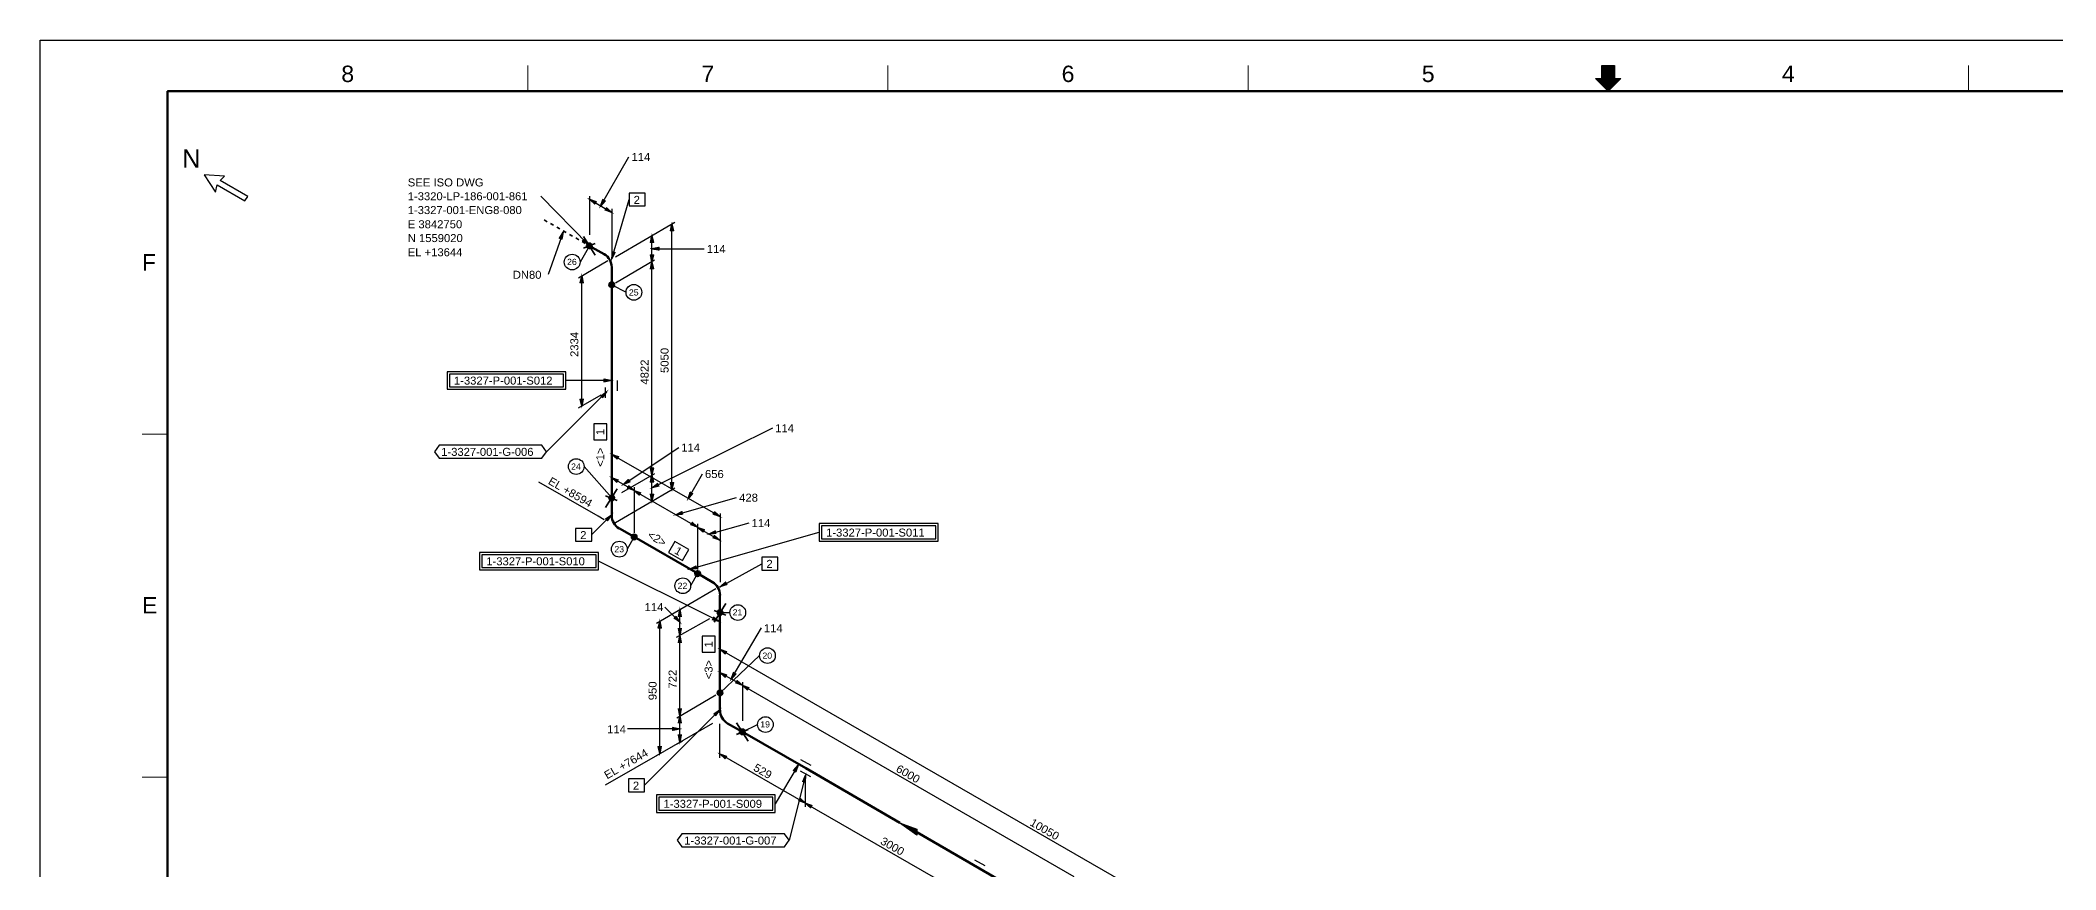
# Model space of a CAD drawing. Header units: inches. Extents: x 0 to 841, y 0 to 594.
# Drawn here: x 0 to 554, y 366 to 594 of the extents above; entities that cross this region are included whole.
import ezdxf
from ezdxf.enums import TextEntityAlignment as Align

# ---------------------------------------------------------------- set-up
doc = ezdxf.new("R2010")
doc.units = ezdxf.units.IN
doc.header["$MEASUREMENT"] = 0
for name, color, linetype in [('BG Border', 7, 'Continuous'), ('DIMLINES', 7, 'Continuous'), ('DIMTEXT', 7, 'Continuous'), ('FITTINGS', 7, 'Continuous'), ('FRAME', 7, 'Continuous'), ('ISOTEXT', 7, 'Continuous'), ('NOZZLES', 7, 'Continuous'), ('PIPE', 7, 'Continuous'), ('WELDS', 7, 'Continuous')]:
    doc.layers.add(name, color=color, linetype=linetype)
doc.styles.add('Arial', font='arial.ttf')

msp = doc.modelspace()

# ---------------------------------------------------------------- hatches: boundary and pattern name
at = {"layer": 'DIMLINES', "linetype": 'Continuous'}
for points in [[(152.76, 549.64), (150.92, 550.28), (152.36, 549)], [(154.6, 550.2), (153.96, 548.36), (155.24, 549.8)], [(155.24, 547.32), (157.08, 546.68), (155.64, 547.96)], [(174.04, 541.56), (173.64, 543.48), (173.24, 541.56)], [(168.52, 538.36), (168.12, 540.28), (167.72, 538.36)], [(167.72, 535), (168.12, 533.08), (168.52, 535)], [(168.52, 531.16), (168.12, 533.08), (167.72, 531.16)], [(170.04, 537.08), (168.12, 536.68), (170.04, 536.28)], [(149.24, 527.32), (148.84, 529.24), (148.44, 527.32)], [(148.44, 495.32), (148.84, 493.4), (149.24, 495.32)], [(158.92, 479.48), (157.08, 480.12), (158.52, 478.84)], [(158.84, 473.08), (157, 473.72), (158.44, 472.44)], [(161.56, 473.16), (160.2, 471.8), (162.04, 472.52)], [(161.4, 470.84), (163.24, 470.2), (161.8, 471.48)], [(167.72, 476.36), (168.12, 474.44), (168.52, 476.36)], [(168.52, 472.52), (168.12, 474.44), (167.72, 472.52)], [(169.64, 472.12), (168.12, 470.92), (170.04, 471.4)], [(173.24, 472.36), (173.64, 470.44), (174.04, 472.36)], [(165, 469.56), (163.16, 470.2), (164.6, 468.92)], [(167.72, 469.16), (168.12, 467.24), (168.52, 469.16)], [(178.68, 469.72), (178.04, 467.88), (179.32, 469.32)], [(176.36, 464.36), (174.6, 463.48), (176.52, 463.64)], [(178.84, 460.76), (180.68, 460.12), (179.24, 461.4)], [(182.52, 459.4), (180.68, 460.04), (182.12, 458.76)], [(185, 463.64), (186.84, 463), (185.4, 464.28)], [(185.48, 459.08), (183.72, 458.2), (185.64, 458.36)], [(184.92, 457.16), (186.76, 456.52), (185.32, 457.8)], [(170.68, 432.36), (170.28, 434.28), (169.88, 432.36)], [(174.2, 435.08), (175.8, 433.96), (174.68, 435.56)], [(176.2, 435.56), (175.8, 437.48), (175.4, 435.56)], [(175.4, 432.2), (175.8, 430.28), (176.2, 432.2)], [(176.2, 428.36), (175.8, 430.28), (175.4, 428.36)], [(188.6, 425.88), (186.76, 426.52), (188.2, 425.24)], [(188.6, 419.48), (186.76, 420.12), (188.2, 418.84)], [(190.52, 420.12), (189.88, 418.28), (191.16, 419.72)], [(191.16, 417.24), (193, 416.6), (191.56, 417.88)], [(194.76, 415.96), (192.92, 416.6), (194.36, 415.32)], [(175.4, 410.12), (175.8, 408.2), (176.2, 410.12)], [(173.88, 404.2), (175.8, 404.6), (173.88, 405)], [(176.2, 406.28), (175.8, 408.2), (175.4, 406.28)], [(169.88, 399.72), (170.28, 397.8), (170.68, 399.72)], [(175.4, 402.92), (175.8, 401), (176.2, 402.92)], [(188.6, 397.08), (186.76, 397.72), (188.2, 396.44)], [(208.52, 384.84), (210.36, 384.2), (208.92, 385.48)], [(212.12, 383.56), (210.28, 384.2), (211.72, 382.92)]]:
    msp.add_hatch(color=2, dxfattribs=at).paths.add_polyline_path(points)
at = {"layer": 'DIMLINES', "linetype": 'ByBlock'}
h = msp.add_hatch(dxfattribs=at)
h.set_pattern_fill('LINE', scale=25.4, style=0)
h.paths.add_polyline_path([(152.76, 549.64), (150.92, 550.28), (152.36, 549)])
h = msp.add_hatch(dxfattribs=at)
h.set_pattern_fill('LINE', scale=25.4, style=0)
h.paths.add_polyline_path([(154.6, 550.2), (153.96, 548.36), (155.24, 549.8)])
h = msp.add_hatch(dxfattribs=at)
h.set_pattern_fill('LINE', scale=25.4, style=0)
h.paths.add_polyline_path([(155.24, 547.32), (157.08, 546.68), (155.64, 547.96)])
h = msp.add_hatch(dxfattribs=at)
h.set_pattern_fill('LINE', scale=25.4, style=0)
h.paths.add_polyline_path([(174.04, 541.56), (173.64, 543.48), (173.24, 541.56)])
h = msp.add_hatch(dxfattribs=at)
h.set_pattern_fill('LINE', scale=25.4, style=0)
h.paths.add_polyline_path([(168.52, 538.36), (168.12, 540.28), (167.72, 538.36)])
h = msp.add_hatch(dxfattribs=at)
h.set_pattern_fill('LINE', scale=25.4, style=0)
h.paths.add_polyline_path([(167.72, 535), (168.12, 533.08), (168.52, 535)])
h = msp.add_hatch(dxfattribs=at)
h.set_pattern_fill('LINE', scale=25.4, style=0)
h.paths.add_polyline_path([(168.52, 531.16), (168.12, 533.08), (167.72, 531.16)])
h = msp.add_hatch(dxfattribs=at)
h.set_pattern_fill('LINE', scale=25.4, style=0)
h.paths.add_polyline_path([(170.04, 537.08), (168.12, 536.68), (170.04, 536.28)])
h = msp.add_hatch(dxfattribs=at)
h.set_pattern_fill('LINE', scale=25.4, style=0)
h.paths.add_polyline_path([(149.24, 527.32), (148.84, 529.24), (148.44, 527.32)])
h = msp.add_hatch(dxfattribs=at)
h.set_pattern_fill('LINE', scale=25.4, style=0)
h.paths.add_polyline_path([(148.44, 495.32), (148.84, 493.4), (149.24, 495.32)])
h = msp.add_hatch(dxfattribs=at)
h.set_pattern_fill('LINE', scale=25.4, style=0)
h.paths.add_polyline_path([(158.92, 479.48), (157.08, 480.12), (158.52, 478.84)])
h = msp.add_hatch(dxfattribs=at)
h.set_pattern_fill('LINE', scale=25.4, style=0)
h.paths.add_polyline_path([(158.84, 473.08), (157, 473.72), (158.44, 472.44)])
h = msp.add_hatch(dxfattribs=at)
h.set_pattern_fill('LINE', scale=25.4, style=0)
h.paths.add_polyline_path([(161.56, 473.16), (160.2, 471.8), (162.04, 472.52)])
h = msp.add_hatch(dxfattribs=at)
h.set_pattern_fill('LINE', scale=25.4, style=0)
h.paths.add_polyline_path([(161.4, 470.84), (163.24, 470.2), (161.8, 471.48)])
h = msp.add_hatch(dxfattribs=at)
h.set_pattern_fill('LINE', scale=25.4, style=0)
h.paths.add_polyline_path([(167.72, 476.36), (168.12, 474.44), (168.52, 476.36)])
h = msp.add_hatch(dxfattribs=at)
h.set_pattern_fill('LINE', scale=25.4, style=0)
h.paths.add_polyline_path([(168.52, 472.52), (168.12, 474.44), (167.72, 472.52)])
h = msp.add_hatch(dxfattribs=at)
h.set_pattern_fill('LINE', scale=25.4, style=0)
h.paths.add_polyline_path([(169.64, 472.12), (168.12, 470.92), (170.04, 471.4)])
h = msp.add_hatch(dxfattribs=at)
h.set_pattern_fill('LINE', scale=25.4, style=0)
h.paths.add_polyline_path([(173.24, 472.36), (173.64, 470.44), (174.04, 472.36)])
h = msp.add_hatch(dxfattribs=at)
h.set_pattern_fill('LINE', scale=25.4, style=0)
h.paths.add_polyline_path([(165, 469.56), (163.16, 470.2), (164.6, 468.92)])
h = msp.add_hatch(dxfattribs=at)
h.set_pattern_fill('LINE', scale=25.4, style=0)
h.paths.add_polyline_path([(167.72, 469.16), (168.12, 467.24), (168.52, 469.16)])
h = msp.add_hatch(dxfattribs=at)
h.set_pattern_fill('LINE', scale=25.4, style=0)
h.paths.add_polyline_path([(178.68, 469.72), (178.04, 467.88), (179.32, 469.32)])
h = msp.add_hatch(dxfattribs=at)
h.set_pattern_fill('LINE', scale=25.4, style=0)
h.paths.add_polyline_path([(176.36, 464.36), (174.6, 463.48), (176.52, 463.64)])
h = msp.add_hatch(dxfattribs=at)
h.set_pattern_fill('LINE', scale=25.4, style=0)
h.paths.add_polyline_path([(178.84, 460.76), (180.68, 460.12), (179.24, 461.4)])
h = msp.add_hatch(dxfattribs=at)
h.set_pattern_fill('LINE', scale=25.4, style=0)
h.paths.add_polyline_path([(182.52, 459.4), (180.68, 460.04), (182.12, 458.76)])
h = msp.add_hatch(dxfattribs=at)
h.set_pattern_fill('LINE', scale=25.4, style=0)
h.paths.add_polyline_path([(185, 463.64), (186.84, 463), (185.4, 464.28)])
h = msp.add_hatch(dxfattribs=at)
h.set_pattern_fill('LINE', scale=25.4, style=0)
h.paths.add_polyline_path([(185.48, 459.08), (183.72, 458.2), (185.64, 458.36)])
h = msp.add_hatch(dxfattribs=at)
h.set_pattern_fill('LINE', scale=25.4, style=0)
h.paths.add_polyline_path([(184.92, 457.16), (186.76, 456.52), (185.32, 457.8)])
h = msp.add_hatch(dxfattribs=at)
h.set_pattern_fill('LINE', scale=25.4, style=0)
h.paths.add_polyline_path([(170.68, 432.36), (170.28, 434.28), (169.88, 432.36)])
h = msp.add_hatch(dxfattribs=at)
h.set_pattern_fill('LINE', scale=25.4, style=0)
h.paths.add_polyline_path([(174.2, 435.08), (175.8, 433.96), (174.68, 435.56)])
h = msp.add_hatch(dxfattribs=at)
h.set_pattern_fill('LINE', scale=25.4, style=0)
h.paths.add_polyline_path([(176.2, 435.56), (175.8, 437.48), (175.4, 435.56)])
h = msp.add_hatch(dxfattribs=at)
h.set_pattern_fill('LINE', scale=25.4, style=0)
h.paths.add_polyline_path([(175.4, 432.2), (175.8, 430.28), (176.2, 432.2)])
h = msp.add_hatch(dxfattribs=at)
h.set_pattern_fill('LINE', scale=25.4, style=0)
h.paths.add_polyline_path([(176.2, 428.36), (175.8, 430.28), (175.4, 428.36)])
h = msp.add_hatch(dxfattribs=at)
h.set_pattern_fill('LINE', scale=25.4, style=0)
h.paths.add_polyline_path([(188.6, 425.88), (186.76, 426.52), (188.2, 425.24)])
h = msp.add_hatch(dxfattribs=at)
h.set_pattern_fill('LINE', scale=25.4, style=0)
h.paths.add_polyline_path([(188.6, 419.48), (186.76, 420.12), (188.2, 418.84)])
h = msp.add_hatch(dxfattribs=at)
h.set_pattern_fill('LINE', scale=25.4, style=0)
h.paths.add_polyline_path([(190.52, 420.12), (189.88, 418.28), (191.16, 419.72)])
h = msp.add_hatch(dxfattribs=at)
h.set_pattern_fill('LINE', scale=25.4, style=0)
h.paths.add_polyline_path([(191.16, 417.24), (193, 416.6), (191.56, 417.88)])
h = msp.add_hatch(dxfattribs=at)
h.set_pattern_fill('LINE', scale=25.4, style=0)
h.paths.add_polyline_path([(194.76, 415.96), (192.92, 416.6), (194.36, 415.32)])
h = msp.add_hatch(dxfattribs=at)
h.set_pattern_fill('LINE', scale=25.4, style=0)
h.paths.add_polyline_path([(175.4, 410.12), (175.8, 408.2), (176.2, 410.12)])
h = msp.add_hatch(dxfattribs=at)
h.set_pattern_fill('LINE', scale=25.4, style=0)
h.paths.add_polyline_path([(173.88, 404.2), (175.8, 404.6), (173.88, 405)])
h = msp.add_hatch(dxfattribs=at)
h.set_pattern_fill('LINE', scale=25.4, style=0)
h.paths.add_polyline_path([(176.2, 406.28), (175.8, 408.2), (175.4, 406.28)])
h = msp.add_hatch(dxfattribs=at)
h.set_pattern_fill('LINE', scale=25.4, style=0)
h.paths.add_polyline_path([(169.88, 399.72), (170.28, 397.8), (170.68, 399.72)])
h = msp.add_hatch(dxfattribs=at)
h.set_pattern_fill('LINE', scale=25.4, style=0)
h.paths.add_polyline_path([(175.4, 402.92), (175.8, 401), (176.2, 402.92)])
h = msp.add_hatch(dxfattribs=at)
h.set_pattern_fill('LINE', scale=25.4, style=0)
h.paths.add_polyline_path([(188.6, 397.08), (186.76, 397.72), (188.2, 396.44)])
h = msp.add_hatch(dxfattribs=at)
h.set_pattern_fill('LINE', scale=25.4, style=0)
h.paths.add_polyline_path([(208.52, 384.84), (210.36, 384.2), (208.92, 385.48)])
h = msp.add_hatch(dxfattribs=at)
h.set_pattern_fill('LINE', scale=25.4, style=0)
h.paths.add_polyline_path([(212.12, 383.56), (210.28, 384.2), (211.72, 382.92)])
at = {"layer": 'ISOTEXT', "linetype": 'Continuous'}
for points in [[(143.4, 539.32), (143.72, 541.24), (142.68, 539.56)], [(149.08, 538.84), (150.68, 537.72), (149.64, 539.32)], [(157.24, 535.8), (157.08, 533.88), (157.96, 535.64)], [(155, 500.04), (156.92, 500.44), (155, 500.84)], [(154.52, 495.72), (155.64, 497.32), (154.04, 496.2)], [(155.88, 461.88), (157, 463.48), (155.4, 462.36)], [(180.2, 449.4), (178.44, 448.52), (180.36, 448.68)], [(188.36, 445), (186.84, 443.72), (188.68, 444.28)], [(184.76, 434.6), (186.68, 434.12), (185.16, 435.32)], [(185.64, 408.28), (186.76, 409.88), (185.16, 408.76)], [(207.64, 392.76), (208.28, 394.6), (207, 393.16)], [(210.28, 389.96), (210.36, 391.88), (209.56, 390.12)]]:
    msp.add_hatch(color=2, dxfattribs=at).paths.add_polyline_path(points)
at = {"layer": 'ISOTEXT', "linetype": 'ByBlock'}
h = msp.add_hatch(dxfattribs=at)
h.set_pattern_fill('LINE', scale=25.4, style=0)
h.paths.add_polyline_path([(143.4, 539.32), (143.72, 541.24), (142.68, 539.56)])
h = msp.add_hatch(dxfattribs=at)
h.set_pattern_fill('LINE', scale=25.4, style=0)
h.paths.add_polyline_path([(149.08, 538.84), (150.68, 537.72), (149.64, 539.32)])
h = msp.add_hatch(dxfattribs=at)
h.set_pattern_fill('LINE', scale=25.4, style=0)
h.paths.add_polyline_path([(157.24, 535.8), (157.08, 533.88), (157.96, 535.64)])
h = msp.add_hatch(dxfattribs=at)
h.set_pattern_fill('LINE', scale=25.4, style=0)
h.paths.add_polyline_path([(155, 500.04), (156.92, 500.44), (155, 500.84)])
h = msp.add_hatch(dxfattribs=at)
h.set_pattern_fill('LINE', scale=25.4, style=0)
h.paths.add_polyline_path([(154.52, 495.72), (155.64, 497.32), (154.04, 496.2)])
h = msp.add_hatch(dxfattribs=at)
h.set_pattern_fill('LINE', scale=25.4, style=0)
h.paths.add_polyline_path([(155.88, 461.88), (157, 463.48), (155.4, 462.36)])
h = msp.add_hatch(dxfattribs=at)
h.set_pattern_fill('LINE', scale=25.4, style=0)
h.paths.add_polyline_path([(180.2, 449.4), (178.44, 448.52), (180.36, 448.68)])
h = msp.add_hatch(dxfattribs=at)
h.set_pattern_fill('LINE', scale=25.4, style=0)
h.paths.add_polyline_path([(188.36, 445), (186.84, 443.72), (188.68, 444.28)])
h = msp.add_hatch(dxfattribs=at)
h.set_pattern_fill('LINE', scale=25.4, style=0)
h.paths.add_polyline_path([(184.76, 434.6), (186.68, 434.12), (185.16, 435.32)])
h = msp.add_hatch(dxfattribs=at)
h.set_pattern_fill('LINE', scale=25.4, style=0)
h.paths.add_polyline_path([(185.64, 408.28), (186.76, 409.88), (185.16, 408.76)])
h = msp.add_hatch(dxfattribs=at)
h.set_pattern_fill('LINE', scale=25.4, style=0)
h.paths.add_polyline_path([(207.64, 392.76), (208.28, 394.6), (207, 393.16)])
h = msp.add_hatch(dxfattribs=at)
h.set_pattern_fill('LINE', scale=25.4, style=0)
h.paths.add_polyline_path([(210.28, 389.96), (210.36, 391.88), (209.56, 390.12)])
at = {"layer": 'NOZZLES', "linetype": 'Continuous'}
h = msp.add_hatch(color=7, dxfattribs=at)
edge = h.paths.add_edge_path()
edge.add_arc((150.92, 537.48), 0.76, 0, 360)
at = {"layer": 'NOZZLES', "linetype": 'ByBlock'}
h = msp.add_hatch(dxfattribs=at)
h.set_pattern_fill('LINE', scale=25.4, style=0)
edge = h.paths.add_edge_path()
edge.add_arc((150.92, 537.48), 0.76, 0, 360)
at = {"layer": 'NOZZLES', "linetype": 'Continuous'}
h = msp.add_hatch(color=7, dxfattribs=at)
edge = h.paths.add_edge_path()
edge.add_arc((157.08, 526.76), 0.76, 0, 360)
at = {"layer": 'NOZZLES', "linetype": 'ByBlock'}
h = msp.add_hatch(dxfattribs=at)
h.set_pattern_fill('LINE', scale=25.4, style=0)
edge = h.paths.add_edge_path()
edge.add_arc((157.08, 526.76), 0.76, 0, 360)
at = {"layer": 'NOZZLES', "linetype": 'Continuous'}
h = msp.add_hatch(color=7, dxfattribs=at)
edge = h.paths.add_edge_path()
edge.add_arc((157.08, 468.12), 0.76, 0, 360)
at = {"layer": 'NOZZLES', "linetype": 'ByBlock'}
h = msp.add_hatch(dxfattribs=at)
h.set_pattern_fill('LINE', scale=25.4, style=0)
edge = h.paths.add_edge_path()
edge.add_arc((157.08, 468.12), 0.76, 0, 360)
at = {"layer": 'NOZZLES', "linetype": 'Continuous'}
h = msp.add_hatch(color=7, dxfattribs=at)
edge = h.paths.add_edge_path()
edge.add_arc((163.24, 457.4), 0.76, 0, 360)
at = {"layer": 'NOZZLES', "linetype": 'ByBlock'}
h = msp.add_hatch(dxfattribs=at)
h.set_pattern_fill('LINE', scale=25.4, style=0)
edge = h.paths.add_edge_path()
edge.add_arc((163.24, 457.4), 0.76, 0, 360)
at = {"layer": 'NOZZLES', "linetype": 'Continuous'}
h = msp.add_hatch(color=7, dxfattribs=at)
edge = h.paths.add_edge_path()
edge.add_arc((180.68, 447.32), 0.76, 0, 360)
at = {"layer": 'NOZZLES', "linetype": 'ByBlock'}
h = msp.add_hatch(dxfattribs=at)
h.set_pattern_fill('LINE', scale=25.4, style=0)
edge = h.paths.add_edge_path()
edge.add_arc((180.68, 447.32), 0.76, 0, 360)
at = {"layer": 'NOZZLES', "linetype": 'Continuous'}
h = msp.add_hatch(color=7, dxfattribs=at)
edge = h.paths.add_edge_path()
edge.add_arc((186.84, 436.6), 0.76, 0, 360)
at = {"layer": 'NOZZLES', "linetype": 'ByBlock'}
h = msp.add_hatch(dxfattribs=at)
h.set_pattern_fill('LINE', scale=25.4, style=0)
edge = h.paths.add_edge_path()
edge.add_arc((186.84, 436.6), 0.76, 0, 360)
at = {"layer": 'NOZZLES', "linetype": 'Continuous'}
h = msp.add_hatch(color=7, dxfattribs=at)
edge = h.paths.add_edge_path()
edge.add_arc((186.84, 414.52), 0.76, 0, 360)
at = {"layer": 'NOZZLES', "linetype": 'ByBlock'}
h = msp.add_hatch(dxfattribs=at)
h.set_pattern_fill('LINE', scale=25.4, style=0)
edge = h.paths.add_edge_path()
edge.add_arc((186.84, 414.52), 0.76, 0, 360)
at = {"layer": 'NOZZLES', "linetype": 'Continuous'}
h = msp.add_hatch(color=7, dxfattribs=at)
edge = h.paths.add_edge_path()
edge.add_arc((193, 403.8), 0.76, 0, 360)
at = {"layer": 'NOZZLES', "linetype": 'ByBlock'}
h = msp.add_hatch(dxfattribs=at)
h.set_pattern_fill('LINE', scale=25.4, style=0)
edge = h.paths.add_edge_path()
edge.add_arc((193, 403.8), 0.76, 0, 360)

# ---------------------------------------------------------------- linework, layer by layer
at = {"layer": 'BG Border', "color": 7, "linetype": 'Continuous', "lineweight": 25}
for p, q in [((0, 594), (841, 594)), ((0, 0), (0, 594)), ((431, 580), (427.5, 583.5)), ((427.5, 583.5), (429.25, 583.5)), ((429.25, 587.02), (432.75, 587.02)), ((429.25, 583.5), (429.25, 587.02)), ((434.5, 583.5), (431, 580)), ((432.75, 587.02), (432.75, 583.5)), ((432.75, 583.5), (434.5, 583.5))]:
    msp.add_line(p, q, dxfattribs=at)
at = {"layer": 'BG Border', "color": 7, "linetype": 'Continuous', "lineweight": 13}
for p, q in [((134, 580), (134, 587.02)), ((233, 580), (233, 587.02)), ((332, 580), (332, 587.02)), ((427.6, 583.4), (427.6, 583.5)), ((427.8, 583.2), (427.8, 583.5)), ((428, 583), (428, 583.5)), ((428.2, 582.8), (428.2, 583.5)), ((428.4, 582.6), (428.4, 583.5)), ((428.6, 582.4), (428.6, 583.5)), ((428.8, 582.2), (428.8, 583.5)), ((429, 582), (429, 583.5)), ((429.2, 581.8), (429.2, 583.5)), ((429.4, 581.6), (429.4, 587.02)), ((429.6, 581.4), (429.6, 587.02)), ((429.8, 581.2), (429.8, 587.02)), ((430, 581), (430, 587.02)), ((430.2, 580.8), (430.2, 587.02)), ((430.4, 580.6), (430.4, 587.02)), ((430.6, 580.4), (430.6, 587.02)), ((430.8, 580.2), (430.8, 587.02)), ((431, 580), (431, 587.02)), ((431.2, 580.2), (431.2, 587.02)), ((431.4, 580.4), (431.4, 587.02)), ((431.6, 580.6), (431.6, 587.02)), ((431.8, 580.8), (431.8, 587.02)), ((432, 581), (432, 587.02)), ((432.2, 581.2), (432.2, 587.02)), ((432.4, 581.4), (432.4, 587.02)), ((432.6, 581.6), (432.6, 587.02)), ((432.8, 581.8), (432.8, 583.5)), ((433, 582), (433, 583.5)), ((433.2, 582.2), (433.2, 583.5)), ((433.4, 582.4), (433.4, 583.5)), ((433.6, 582.6), (433.6, 583.5)), ((433.8, 582.8), (433.8, 583.5)), ((434, 583), (434, 583.5)), ((434.2, 583.2), (434.2, 583.5)), ((434.4, 583.4), (434.4, 583.5)), ((530, 580), (530, 587.02)), ((27.98, 485.67), (35, 485.67)), ((27.98, 391.33), (35, 391.33))]:
    msp.add_line(p, q, dxfattribs=at)
at = {"layer": 'BG Border', "color": 3, "linetype": 'Continuous', "lineweight": 120}
for p, q in [((35, 580), (827, 580)), ((35, 14), (35, 580))]:
    msp.add_line(p, q, dxfattribs=at)
msp.add_lwpolyline([(827, 580), (35, 580), (35, 14), (827, 14)], close=True, dxfattribs=at)
at = {"layer": 'DIMLINES', "color": 2, "linetype": 'Continuous', "lineweight": 30}
for p, q in [((153.96, 548.36), (161.8, 561.96)), ((150.92, 551.16), (150.92, 540.52)), ((150.92, 550.28), (152.76, 549.64)), ((152.36, 549), (150.92, 550.28)), ((150.92, 550.28), (157.08, 546.68)), ((152.76, 549.64), (152.36, 549)), ((153.96, 548.36), (154.6, 550.2)), ((155.24, 549.8), (153.96, 548.36)), ((154.6, 550.2), (155.24, 549.8)), ((155.24, 547.32), (155.64, 547.96)), ((157.08, 546.68), (155.24, 547.32)), ((155.64, 547.96), (157.08, 546.68)), ((157.08, 547.64), (157.08, 535.08)), ((174.44, 543.88), (158.12, 534.36)), ((173.24, 541.56), (173.64, 543.48)), ((173.64, 543.48), (174.04, 541.56)), ((173.64, 470.44), (173.64, 543.48)), ((167.72, 538.36), (168.12, 540.28)), ((168.52, 538.36), (167.72, 538.36)), ((168.12, 540.28), (168.52, 538.36)), ((168.12, 533.08), (168.12, 540.28)), ((174.04, 541.56), (173.24, 541.56)), ((147.96, 528.68), (155.96, 533.4)), ((168.84, 533.48), (158.12, 527.16)), ((168.12, 533.08), (167.72, 535)), ((167.72, 535), (168.52, 535)), ((167.72, 531.16), (168.12, 533.08)), ((168.12, 536.68), (170.04, 537.08)), ((170.04, 536.28), (168.12, 536.68)), ((168.12, 536.68), (182.52, 536.68)), ((168.52, 535), (168.12, 533.08)), ((168.12, 533.08), (168.52, 531.16)), ((168.12, 474.44), (168.12, 533.08)), ((170.04, 537.08), (170.04, 536.28)), ((148.44, 527.32), (148.84, 529.24)), ((149.24, 527.32), (148.44, 527.32)), ((148.84, 529.24), (149.24, 527.32)), ((148.84, 493.4), (148.84, 529.24)), ((168.52, 531.16), (167.72, 531.16)), ((147.96, 492.92), (154.2, 496.52)), ((148.84, 493.4), (148.44, 495.32)), ((148.44, 495.32), (149.24, 495.32)), ((149.24, 495.32), (148.84, 493.4)), ((160.2, 471.8), (175.56, 482.04)), ((168.12, 470.92), (201.32, 487.4)), ((157.08, 481.08), (157.08, 479.16)), ((157.08, 480.12), (158.92, 479.48)), ((158.52, 478.84), (157.08, 480.12)), ((157.08, 480.12), (186.84, 463)), ((158.92, 479.48), (158.52, 478.84)), ((153.32, 463.08), (137, 472.44)), ((157, 473.72), (158.84, 473.08)), ((158.44, 472.44), (157, 473.72)), ((157, 473.72), (163.24, 470.2)), ((157.08, 474.68), (157.08, 472.76)), ((158.84, 473.08), (158.44, 472.44)), ((168.84, 474.76), (159.72, 469.56)), ((160.2, 471.8), (161.56, 473.16)), ((162.04, 472.52), (160.2, 471.8)), ((161.4, 470.84), (161.8, 471.48)), ((161.56, 473.16), (162.04, 472.52)), ((161.8, 471.48), (163.24, 470.2)), ((163.24, 471.08), (163.24, 458.52)), ((168.12, 474.44), (167.72, 476.36)), ((167.72, 476.36), (168.52, 476.36)), ((167.72, 472.52), (168.12, 474.44)), ((168.52, 472.52), (167.72, 472.52)), ((168.52, 476.36), (168.12, 474.44)), ((168.12, 474.44), (168.52, 472.52)), ((168.12, 467.24), (168.12, 474.44)), ((168.12, 470.92), (169.64, 472.12)), ((170.04, 471.4), (168.12, 470.92)), ((169.64, 472.12), (170.04, 471.4)), ((173.64, 470.44), (173.24, 472.36)), ((173.24, 472.36), (174.04, 472.36)), ((174.04, 472.36), (173.64, 470.44)), ((178.04, 467.88), (182.04, 474.76)), ((174.44, 470.84), (158.12, 461.32)), ((163.24, 470.2), (161.4, 470.84)), ((163.16, 470.2), (165, 469.56)), ((164.6, 468.92), (163.16, 470.2)), ((163.16, 470.2), (180.68, 460.12)), ((165, 469.56), (164.6, 468.92)), ((168.12, 467.24), (167.72, 469.16)), ((167.72, 469.16), (168.52, 469.16)), ((168.52, 469.16), (168.12, 467.24)), ((174.6, 463.48), (191.4, 468.28)), ((178.04, 467.88), (178.68, 469.72)), ((179.32, 469.32), (178.04, 467.88)), ((178.68, 469.72), (179.32, 469.32)), ((155, 462.12), (153.32, 463.08)), ((174.6, 463.48), (176.36, 464.36)), ((176.52, 463.64), (174.6, 463.48)), ((176.36, 464.36), (176.52, 463.64)), ((178.84, 460.76), (179.24, 461.4)), ((180.68, 460.12), (178.84, 460.76)), ((179.24, 461.4), (180.68, 460.12)), ((180.68, 461), (180.68, 448.44)), ((180.68, 460.04), (182.52, 459.4)), ((182.12, 458.76), (180.68, 460.04)), ((180.68, 460.04), (186.76, 456.52)), ((183.72, 458.2), (194.84, 461.24)), ((185, 463.64), (185.4, 464.28)), ((186.84, 463), (185, 463.64)), ((185.4, 464.28), (186.84, 463)), ((186.84, 463.88), (186.84, 444.92)), ((182.52, 459.4), (182.12, 458.76)), ((183.72, 458.2), (185.48, 459.08)), ((185.64, 458.36), (183.72, 458.2)), ((184.92, 457.16), (185.32, 457.8)), ((186.76, 456.52), (184.92, 457.16)), ((185.32, 457.8), (186.76, 456.52)), ((185.48, 459.08), (185.64, 458.36)), ((169.4, 433.72), (185.72, 443.24)), ((175.8, 433.96), (171.64, 438.12)), ((169.88, 432.36), (170.28, 434.28)), ((170.68, 432.36), (169.88, 432.36)), ((170.28, 434.28), (170.68, 432.36)), ((170.28, 397.8), (170.28, 434.28)), ((174.2, 435.08), (174.68, 435.56)), ((175.8, 433.96), (174.2, 435.08)), ((174.68, 435.56), (175.8, 433.96)), ((174.92, 429.8), (184.04, 435)), ((175.4, 435.56), (175.8, 437.48)), ((176.2, 435.56), (175.4, 435.56)), ((175.8, 430.28), (175.4, 432.2)), ((175.4, 432.2), (176.2, 432.2)), ((175.8, 437.48), (176.2, 435.56)), ((175.8, 430.28), (175.8, 437.48)), ((176.2, 432.2), (175.8, 430.28)), ((189.88, 418.28), (198.2, 432.36)), ((175.4, 428.36), (175.8, 430.28)), ((176.2, 428.36), (175.4, 428.36)), ((175.8, 430.28), (176.2, 428.36)), ((175.8, 408.2), (175.8, 430.28)), ((186.84, 427.48), (186.84, 425.56)), ((186.76, 426.52), (188.6, 425.88)), ((188.2, 425.24), (186.76, 426.52)), ((186.76, 426.52), (365.72, 323.4)), ((186.84, 421.08), (186.84, 419.16)), ((188.6, 425.88), (188.2, 425.24)), ((186.76, 420.12), (188.6, 419.48)), ((188.2, 418.84), (186.76, 420.12)), ((186.76, 420.12), (193, 416.6)), ((188.6, 419.48), (188.2, 418.84)), ((189.88, 418.28), (190.52, 420.12)), ((191.16, 419.72), (189.88, 418.28)), ((190.52, 420.12), (191.16, 419.72)), ((191.16, 417.24), (191.56, 417.88)), ((193, 416.6), (191.16, 417.24)), ((191.56, 417.88), (193, 416.6)), ((192.92, 416.6), (194.76, 415.96)), ((194.36, 415.32), (192.92, 416.6)), ((192.92, 416.6), (284.12, 364.04)), ((193, 417.48), (193, 406.84)), ((194.76, 415.96), (194.36, 415.32)), ((175, 407.64), (185.72, 413.96)), ((175.8, 408.2), (175.4, 410.12)), ((175.4, 410.12), (176.2, 410.12)), ((176.2, 410.12), (175.8, 408.2)), ((175.8, 404.6), (161.4, 404.6)), ((184.76, 406.12), (171.56, 398.52)), ((173.88, 404.2), (173.88, 405)), ((173.88, 405), (175.8, 404.6)), ((175.8, 404.6), (173.88, 404.2)), ((175.4, 406.28), (175.8, 408.2)), ((176.2, 406.28), (175.4, 406.28)), ((175.8, 408.2), (176.2, 406.28)), ((175.8, 401), (175.8, 408.2)), ((186.76, 396.68), (186.76, 406.04)), ((170.28, 397.8), (169.88, 399.72)), ((169.88, 399.72), (170.68, 399.72)), ((170.68, 399.72), (170.28, 397.8)), ((174.92, 400.36), (176.52, 401.24)), ((175.8, 401), (175.4, 402.92)), ((175.4, 402.92), (176.2, 402.92)), ((176.2, 402.92), (175.8, 401)), ((171.56, 398.52), (155.24, 389.16)), ((169.4, 397.32), (171, 398.2)), ((186.76, 397.72), (188.6, 397.08)), ((188.2, 396.44), (186.76, 397.72)), ((186.76, 397.72), (210.36, 384.2)), ((188.6, 397.08), (188.2, 396.44)), ((210.36, 383.16), (210.36, 390.44)), ((208.52, 384.84), (208.92, 385.48)), ((210.36, 384.2), (208.52, 384.84)), ((208.92, 385.48), (210.36, 384.2)), ((210.28, 384.2), (212.12, 383.56)), ((211.72, 382.92), (210.28, 384.2)), ((210.28, 384.2), (258.2, 356.6)), ((212.12, 383.56), (211.72, 382.92))]:
    msp.add_line(p, q, dxfattribs=at)
at = {"layer": 'DIMLINES', "color": 2, "linetype": 'Continuous', "lineweight": 30, "const_width": 0.3}
for points in [[(152.76, 549.64), (150.92, 550.28), (152.36, 549)], [(154.6, 550.2), (153.96, 548.36), (155.24, 549.8)], [(155.24, 547.32), (157.08, 546.68), (155.64, 547.96)], [(174.04, 541.56), (173.64, 543.48), (173.24, 541.56)], [(168.52, 538.36), (168.12, 540.28), (167.72, 538.36)], [(170.04, 537.08), (168.12, 536.68), (170.04, 536.28)], [(167.72, 535), (168.12, 533.08), (168.52, 535)], [(168.52, 531.16), (168.12, 533.08), (167.72, 531.16)], [(149.24, 527.32), (148.84, 529.24), (148.44, 527.32)], [(148.44, 495.32), (148.84, 493.4), (149.24, 495.32)], [(158.92, 479.48), (157.08, 480.12), (158.52, 478.84)], [(167.72, 476.36), (168.12, 474.44), (168.52, 476.36)], [(158.84, 473.08), (157, 473.72), (158.44, 472.44)], [(161.56, 473.16), (160.2, 471.8), (162.04, 472.52)], [(161.4, 470.84), (163.24, 470.2), (161.8, 471.48)], [(169.64, 472.12), (168.12, 470.92), (170.04, 471.4)], [(168.52, 472.52), (168.12, 474.44), (167.72, 472.52)], [(173.24, 472.36), (173.64, 470.44), (174.04, 472.36)], [(165, 469.56), (163.16, 470.2), (164.6, 468.92)], [(167.72, 469.16), (168.12, 467.24), (168.52, 469.16)], [(178.68, 469.72), (178.04, 467.88), (179.32, 469.32)], [(176.36, 464.36), (174.6, 463.48), (176.52, 463.64)], [(178.84, 460.76), (180.68, 460.12), (179.24, 461.4)], [(182.52, 459.4), (180.68, 460.04), (182.12, 458.76)], [(185, 463.64), (186.84, 463), (185.4, 464.28)], [(185.48, 459.08), (183.72, 458.2), (185.64, 458.36)], [(184.92, 457.16), (186.76, 456.52), (185.32, 457.8)], [(176.2, 435.56), (175.8, 437.48), (175.4, 435.56)], [(170.68, 432.36), (170.28, 434.28), (169.88, 432.36)], [(174.2, 435.08), (175.8, 433.96), (174.68, 435.56)], [(175.4, 432.2), (175.8, 430.28), (176.2, 432.2)], [(176.2, 428.36), (175.8, 430.28), (175.4, 428.36)], [(188.6, 425.88), (186.76, 426.52), (188.2, 425.24)], [(188.6, 419.48), (186.76, 420.12), (188.2, 418.84)], [(190.52, 420.12), (189.88, 418.28), (191.16, 419.72)], [(191.16, 417.24), (193, 416.6), (191.56, 417.88)], [(194.76, 415.96), (192.92, 416.6), (194.36, 415.32)], [(175.4, 410.12), (175.8, 408.2), (176.2, 410.12)], [(173.88, 404.2), (175.8, 404.6), (173.88, 405)], [(176.2, 406.28), (175.8, 408.2), (175.4, 406.28)], [(169.88, 399.72), (170.28, 397.8), (170.68, 399.72)], [(175.4, 402.92), (175.8, 401), (176.2, 402.92)], [(188.6, 397.08), (186.76, 397.72), (188.2, 396.44)], [(208.52, 384.84), (210.36, 384.2), (208.92, 385.48)], [(212.12, 383.56), (210.28, 384.2), (211.72, 382.92)]]:
    msp.add_lwpolyline(points, close=True, dxfattribs=at)
at = {"layer": 'FITTINGS', "color": 7, "linetype": 'Continuous', "lineweight": 30}
for p, q in [((236.2, 378.8), (240.9, 377)), ((240.9, 375.4), (236.2, 378.8)), ((236.2, 378.8), (240.9, 377)), ((240.9, 375.4), (236.6, 378.6)), ((236.6, 378.6), (240.9, 376.8)), ((240.9, 375.5), (237, 378.3)), ((237, 378.3), (240.9, 376.7)), ((240.9, 375.6), (237.5, 378.1)), ((237.5, 378.1), (240.9, 376.6)), ((240.9, 375.8), (238, 377.8)), ((238, 377.8), (240.9, 376.5)), ((240.9, 375.8), (238.4, 377.5)), ((238.4, 377.5), (240.9, 376.4)), ((240.9, 376), (238.8, 377.3)), ((238.8, 377.3), (240.9, 376.2)), ((240.9, 376.1), (239.3, 377)), ((239.3, 377), (240.9, 376.2)), ((240.9, 377), (240.9, 375.4)), ((240.9, 377), (240.9, 375.4)), ((240.9, 376.8), (240.9, 375.5)), ((240.9, 376.7), (240.9, 375.6)), ((240.9, 376.6), (240.9, 375.8)), ((240.9, 376.5), (240.9, 375.8)), ((240.9, 376.4), (240.9, 376)), ((240.9, 376.2), (240.9, 376.1))]:
    msp.add_line(p, q, dxfattribs=at)
at = {"layer": 'FRAME', "color": 2, "linetype": 'Continuous', "lineweight": 30}
for p, q in [((45, 557), (48.2, 552.2)), ((50.6, 556.6), (45, 557)), ((48.2, 552.2), (48.6, 554.2)), ((48.6, 554.2), (56.2, 549.8)), ((49.4, 555.4), (50.6, 556.6)), ((57, 551), (49.4, 555.4)), ((56.2, 549.8), (57, 551))]:
    msp.add_line(p, q, dxfattribs=at)
at = {"layer": 'ISOTEXT', "color": 2, "linetype": 'Continuous', "lineweight": 30}
for p, q in [((150.68, 537.72), (137.56, 551.16)), ((157.08, 533.88), (161.88, 550.2)), ((166.28, 551.96), (161.88, 551.96)), ((161.88, 551.96), (161.88, 548.44)), ((166.28, 548.44), (166.28, 551.96)), ((161.88, 548.44), (166.28, 548.44)), ((143.72, 541.24), (139.56, 529.56)), ((142.68, 539.56), (143.72, 541.24)), ((143.4, 539.32), (142.68, 539.56)), ((143.72, 541.24), (143.4, 539.32)), ((150.92, 537.48), (148.36, 533)), ((149.08, 538.84), (149.64, 539.32)), ((150.68, 537.72), (149.08, 538.84)), ((149.64, 539.32), (150.68, 537.72)), ((157.08, 533.88), (157.24, 535.8)), ((157.96, 535.64), (157.08, 533.88)), ((157.24, 535.8), (157.96, 535.64)), ((157.08, 526.76), (161, 524.68)), ((144.44, 502.84), (111.8, 502.84)), ((111.8, 502.84), (111.8, 498.04)), ((143.8, 502.2), (112.44, 502.2)), ((112.44, 502.2), (112.44, 498.68)), ((112.44, 498.68), (143.8, 498.68)), ((143.8, 498.68), (143.8, 502.2)), ((144.44, 498.04), (144.44, 502.84)), ((156.92, 500.44), (144.44, 500.44)), ((155, 500.04), (155, 500.84)), ((155, 500.84), (156.92, 500.44)), ((156.92, 500.44), (155, 500.04)), ((111.8, 498.04), (144.44, 498.04)), ((155.64, 497.32), (139.16, 480.84)), ((154.04, 496.2), (155.64, 497.32)), ((154.52, 495.72), (154.04, 496.2)), ((155.64, 497.32), (154.52, 495.72)), ((155.72, 488.52), (152.2, 488.52)), ((152.2, 488.52), (152.2, 484.12)), ((155.72, 484.12), (155.72, 488.52)), ((109.64, 482.6), (108.36, 480.84)), ((137.88, 482.6), (109.64, 482.6)), ((139.16, 480.84), (137.88, 482.6)), ((152.2, 484.12), (155.72, 484.12)), ((108.36, 480.84), (109.64, 479.08)), ((109.64, 479.08), (137.88, 479.08)), ((137.88, 479.08), (139.16, 480.84)), ((157.08, 468.12), (149.48, 476.76)), ((157, 463.48), (151.48, 457.96)), ((155.4, 462.36), (157, 463.48)), ((155.88, 461.88), (155.4, 462.36)), ((157, 463.48), (155.88, 461.88)), ((246.76, 461.08), (214.12, 461.08)), ((214.12, 461.08), (214.12, 456.28)), ((246.12, 460.44), (214.76, 460.44)), ((214.76, 460.44), (214.76, 456.92)), ((246.12, 456.92), (246.12, 460.44)), ((246.76, 456.28), (246.76, 461.08)), ((151.56, 459.72), (147.16, 459.72)), ((147.16, 459.72), (147.16, 456.2)), ((147.16, 456.2), (151.56, 456.2)), ((151.56, 456.2), (151.56, 459.72)), ((163.24, 457.4), (161.32, 454.04)), ((174.44, 456.12), (172.68, 453.08)), ((178.28, 453.96), (174.44, 456.12)), ((178.44, 448.52), (214.12, 458.68)), ((214.12, 456.28), (246.76, 456.28)), ((214.76, 456.92), (246.12, 456.92)), ((153.4, 453.16), (120.76, 453.16)), ((120.76, 453.16), (120.76, 448.36)), ((152.76, 452.52), (121.4, 452.52)), ((121.4, 452.52), (121.4, 449)), ((121.4, 449), (152.76, 449)), ((152.76, 449), (152.76, 452.52)), ((153.4, 448.36), (153.4, 453.16)), ((186.68, 434.12), (153.4, 450.76)), ((172.68, 453.08), (176.52, 450.92)), ((176.52, 450.92), (178.28, 453.96)), ((178.44, 448.52), (180.2, 449.4)), ((180.2, 449.4), (180.36, 448.68)), ((186.84, 443.72), (198.36, 450.04)), ((202.76, 451.8), (198.36, 451.8)), ((198.36, 451.8), (198.36, 448.28)), ((202.76, 448.28), (202.76, 451.8)), ((120.76, 448.36), (153.4, 448.36)), ((180.36, 448.68), (178.44, 448.52)), ((180.68, 447.32), (178.76, 443.96)), ((186.84, 443.72), (188.36, 445)), ((188.68, 444.28), (186.84, 443.72)), ((188.36, 445), (188.68, 444.28)), ((198.36, 448.28), (202.76, 448.28)), ((184.76, 434.6), (185.16, 435.32)), ((186.68, 434.12), (184.76, 434.6)), ((185.16, 435.32), (186.68, 434.12)), ((186.84, 436.6), (189.56, 436.6)), ((185.48, 430.12), (181.96, 430.12)), ((181.96, 430.12), (181.96, 425.72)), ((185.48, 425.72), (185.48, 430.12)), ((181.96, 425.72), (185.48, 425.72)), ((186.84, 414.52), (197.72, 424.76)), ((186.76, 409.88), (165.96, 389.08)), ((185.16, 408.76), (186.76, 409.88)), ((185.64, 408.28), (185.16, 408.76)), ((186.76, 409.88), (185.64, 408.28)), ((193, 403.8), (197.16, 405.8)), ((208.28, 394.6), (202.04, 384.04)), ((207, 393.16), (208.28, 394.6)), ((208.28, 394.6), (207.64, 392.76)), ((166.04, 390.84), (161.64, 390.84)), ((161.64, 390.84), (161.64, 387.32)), ((166.04, 387.32), (166.04, 390.84)), ((210.36, 391.88), (205.88, 373.96)), ((207.64, 392.76), (207, 393.16)), ((209.56, 390.12), (210.36, 391.88)), ((210.28, 389.96), (209.56, 390.12)), ((210.36, 391.88), (210.28, 389.96)), ((161.64, 387.32), (166.04, 387.32)), ((202.04, 386.44), (169.4, 386.44)), ((169.4, 386.44), (169.4, 381.64)), ((201.4, 385.8), (170.04, 385.8)), ((170.04, 385.8), (170.04, 382.28)), ((170.04, 382.28), (201.4, 382.28)), ((201.4, 382.28), (201.4, 385.8)), ((202.04, 381.64), (202.04, 386.44)), ((169.4, 381.64), (202.04, 381.64)), ((176.36, 375.72), (175.08, 373.96)), ((175.08, 373.96), (176.36, 372.2)), ((204.6, 375.72), (176.36, 375.72)), ((176.36, 372.2), (204.6, 372.2)), ((205.88, 373.96), (204.6, 375.72)), ((204.6, 372.2), (205.88, 373.96))]:
    msp.add_line(p, q, dxfattribs=at)
at = {"layer": 'ISOTEXT', "color": 2, "linetype": 'Continuous', "lineweight": 30, "const_width": 0.3}
for points in [[(143.4, 539.32), (143.72, 541.24), (142.68, 539.56)], [(149.08, 538.84), (150.68, 537.72), (149.64, 539.32)], [(157.24, 535.8), (157.08, 533.88), (157.96, 535.64)], [(155, 500.04), (156.92, 500.44), (155, 500.84)], [(154.52, 495.72), (155.64, 497.32), (154.04, 496.2)], [(155.88, 461.88), (157, 463.48), (155.4, 462.36)], [(180.2, 449.4), (178.44, 448.52), (180.36, 448.68)], [(188.36, 445), (186.84, 443.72), (188.68, 444.28)], [(184.76, 434.6), (186.68, 434.12), (185.16, 435.32)], [(185.64, 408.28), (186.76, 409.88), (185.16, 408.76)], [(207.64, 392.76), (208.28, 394.6), (207, 393.16)], [(210.28, 389.96), (210.36, 391.88), (209.56, 390.12)]]:
    msp.add_lwpolyline(points, close=True, dxfattribs=at)
at = {"layer": 'ISOTEXT', "color": 2, "linetype": 'Continuous', "lineweight": 30}
for centre in [(146.2, 533), (163.16, 524.68), (147.32, 476.76), (159.16, 454.04), (176.6, 443.96), (191.72, 436.6), (199.88, 424.76), (199.32, 405.8)]:
    msp.add_circle(centre, 2.16, dxfattribs=at)
at = {"layer": 'NOZZLES', "color": 7, "linetype": 'Continuous', "lineweight": 25}
for p, q in [((158.6, 500.4), (158.6, 497.6)), ((155.4, 495.7), (155.4, 498.5)), ((209, 396.2), (211.8, 394.6)), ((211.8, 391.4), (209, 393)), ((256.8, 368.6), (259.6, 367))]:
    msp.add_line(p, q, dxfattribs=at)
at = {"layer": 'NOZZLES', "color": 7, "linetype": 'Continuous', "lineweight": 35}
for centre in [(150.92, 537.48), (157.08, 526.76), (157.08, 468.12), (163.24, 457.4), (180.68, 447.32), (186.84, 436.6), (186.84, 414.52), (193, 403.8)]:
    msp.add_circle(centre, 0.76, dxfattribs=at)
at = {"layer": 'PIPE', "color": 7, "linetype": 'Continuous', "lineweight": 35}
for p, q in [((138.5, 544.6), (139.37, 544.1)), ((140.24, 543.61), (141.1, 543.11)), ((141.97, 542.61), (142.84, 542.12)), ((143.71, 541.62), (144.57, 541.12)), ((145.44, 540.62), (146.31, 540.13)), ((147.18, 539.63), (148.05, 539.13)), ((148.91, 538.64), (149.78, 538.14)), ((150.65, 537.64), (150.9, 537.5))]:
    msp.add_line(p, q, dxfattribs=at)
at = {"layer": 'PIPE', "color": 7, "linetype": 'Continuous', "lineweight": 50}
for p, q in [((150.9, 537.5), (155, 535.2)), ((157.1, 531.6), (157.1, 526.8)), ((157.1, 526.8), (157.1, 498.1)), ((157.1, 498.1), (157.1, 468.1)), ((157.1, 468.1), (157.1, 463.3)), ((159.2, 459.7), (163.2, 457.4)), ((163.2, 457.4), (180.7, 447.3)), ((180.7, 447.3), (184.8, 445)), ((186.8, 441.4), (186.8, 436.6)), ((186.8, 436.6), (186.8, 414.5)), ((186.8, 414.5), (186.8, 409.7)), ((188.9, 406.1), (193, 403.8)), ((193, 403.8), (210.4, 393.8)), ((210.4, 393.8), (236.3, 378.8)), ((240.9, 376.2), (258.2, 366.2)), ((258.2, 366.2), (284.1, 351.2))]:
    msp.add_line(p, q, dxfattribs=at)
for centre, start, end in [((152.92, 531.56), 0, 60.018), ((161.24, 463.32), 180, 240.018), ((182.68, 441.4), 0, 60.018), ((191, 409.72), 180, 240.019)]:
    msp.add_arc(centre, 4.16, start, end, dxfattribs=at)
at = {"layer": 'WELDS', "color": 7, "linetype": 'Continuous', "lineweight": 35}
for p, q in [((149.3, 540), (152.5, 534.9)), ((149.3, 536.8), (152.5, 538.1)), ((158.6, 470.6), (155.4, 465.5)), ((155.4, 468.7), (158.6, 467.4)), ((188.4, 439.1), (185.2, 434)), ((185.2, 437.2), (188.4, 435.9)), ((191.4, 406.3), (194.6, 401.2)), ((191.4, 403.1), (194.6, 404.4))]:
    msp.add_line(p, q, dxfattribs=at)
for centre in [(150.92, 537.48), (157.08, 526.76), (157.08, 468.12), (163.24, 457.4), (180.68, 447.32), (186.84, 436.6), (186.84, 414.52), (193, 403.8)]:
    msp.add_circle(centre, 0.76, dxfattribs=at)

# ---------------------------------------------------------------- texts
at = {"layer": 'BG Border', "color": 3, "style": 'Arial', "width": 1.008516}
for s, p in [('8', (84.5, 587.02)), ('7', (183.5, 587.02)), ('6', (282.5, 587.02)), ('5', (381.5, 587.02)), ('4', (480.5, 587.02))]:
    msp.add_text(s, height=4.5, dxfattribs=at).set_placement(p, align=Align.TOP_CENTER)
at = {"layer": 'BG Border', "color": 3, "style": 'Arial'}
for s, width, p in [('F', 0.993934, (27.98, 532.93)), ('E', 1.004063, (27.98, 438.6))]:
    msp.add_text(s, height=4.5, dxfattribs=dict(at, width=width)).set_placement(p, align=Align.MIDDLE_LEFT)
at = {"layer": 'DIMTEXT', "color": 2, "style": 'Arial', "width": 1.008516}
for s, p in [('114', (162.5, 560.8)), ('114', (183.2, 535.5)), ('114', (202, 486.2)), ('114', (176.2, 480.9)), ('656', (182.7, 473.6)), ('428', (192.1, 467.1)), ('114', (195.5, 460.1)), ('114', (166.1, 437)), ('114', (198.9, 431.2)), ('114', (155.8, 403.4))]:
    msp.add_text(s, height=2.2, dxfattribs=at).set_placement(p)
for s, rotation, p in [('2334', 90, (147.9, 506.9)), ('4822', 90, (167.2, 499.3)), ('5050', 90, (172.7, 502.5)), ('950', 90, (169.4, 412.5)), ('722', 90, (174.9, 415.7)), ('529', 330, (195.8, 393.3)), ('6000', 330, (235, 393)), ('10050', 330, (271.8, 378.2)), ('3000', 330, (230.7, 373.1))]:
    msp.add_text(s, height=2.2, rotation=rotation, dxfattribs=at).set_placement(p)
at = {"layer": 'FRAME', "color": 2, "style": 'Arial', "width": 0.992063}
msp.add_text('N', height=5, dxfattribs=at).set_placement((39, 559))
at = {"layer": 'ISOTEXT', "color": 2, "style": 'Arial'}
for s, height, width, p in [('SEE ISO DWG', 2.2, 1.00983, (101, 553.8)), ('1-3320-LP-186-001-861', 2.2, 1.004063, (101, 550)), ('2', 2.2, 1.008516, (163.1, 549)), ('1-3327-001-ENG8-080', 2.2, 1.002968, (101, 546.2)), ('E 3842750', 2.2, 1.007902, (101, 542.3)), ('N 1559020', 2.2, 1.006087, (101, 538.5)), ('EL +13644', 2.2, 1.005315, (101, 534.6)), ('26', 1.7, 1.008516, (144.8, 532.2)), ('DN80', 2.2, 0.99922, (129.9, 528.4)), ('25', 1.7, 1.008516, (161.8, 523.8)), ('1-3327-P-001-S012', 2.2, 1.003781, (113.7, 499.3)), ('1-3327-001-G-006', 2.2, 1.003461, (110.2, 479.7)), ('24', 1.7, 1.008516, (145.9, 475.9)), ('2', 2.2, 1.008516, (148.4, 456.8)), ('23', 1.7, 1.008516, (157.8, 453.2)), ('1-3327-P-001-S011', 2.2, 1.003781, (216, 457.5)), ('1-3327-P-001-S010', 2.2, 1.003781, (122.6, 449.6)), ('2', 2.2, 1.008516, (199.6, 448.9)), ('22', 1.7, 1.008516, (175.2, 443.1)), ('21', 1.7, 1.008516, (190.3, 435.8)), ('20', 1.7, 1.008516, (198.5, 423.9)), ('19', 1.7, 1.008516, (197.9, 405)), ('2', 2.2, 1.008516, (162.9, 387.9)), ('1-3327-P-001-S009', 2.2, 1.003781, (171.3, 382.9)), ('1-3327-001-G-007', 2.2, 1.003461, (177, 372.8))]:
    msp.add_text(s, height=height, dxfattribs=dict(at, width=width)).set_placement(p)
for s, rotation, width, p in [('1', 90, 1.008516, (155, 485.4)), ('<1>', 90, 0.993892, (155, 476.7)), ('EL +8594', 330, 1.004902, (139.4, 472.1)), ('<2>', 330, 0.993892, (166.7, 457.3)), ('1', 330, 1.008516, (174.1, 453)), ('1', 90, 1.008516, (184.8, 427)), ('<3>', 90, 0.993892, (184.8, 418.3)), ('EL +7644', 30, 1.004902, (155.8, 390.7))]:
    msp.add_text(s, height=2.2, rotation=rotation, dxfattribs=dict(at, width=width)).set_placement(p)

doc.saveas('drawing.dxf')
